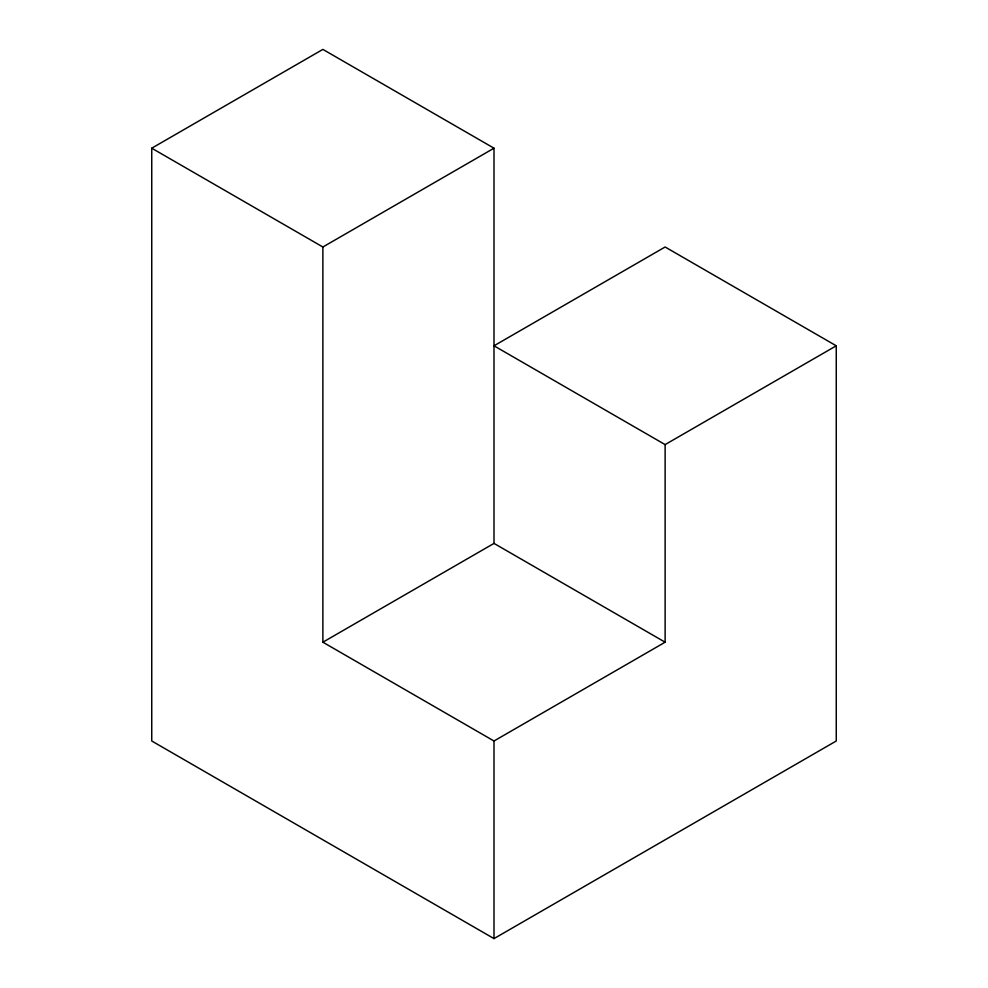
<?xml version="1.0" encoding="UTF-8"?>
<svg xmlns="http://www.w3.org/2000/svg" width="988" height="988" viewBox="0 0 988 988"><rect width="100%" height="100%" fill="white"/><g stroke="black" fill="none" stroke-linecap="round" stroke-linejoin="round"><path stroke-width="1.48" d="M151.744 148.2L322.878 49.4L494 148.2L494 543.4L322.878 642.2L322.878 247L151.744 148.2L151.744 741L494 938.6L836.256 741L836.256 345.8L665.122 247L494 345.8L665.122 444.6L836.256 345.8M322.878 247L494 148.2M322.878 642.2L494 741L665.122 642.2L665.122 444.6M494 543.4L665.122 642.2M494 741L494 938.6"/></g></svg>
